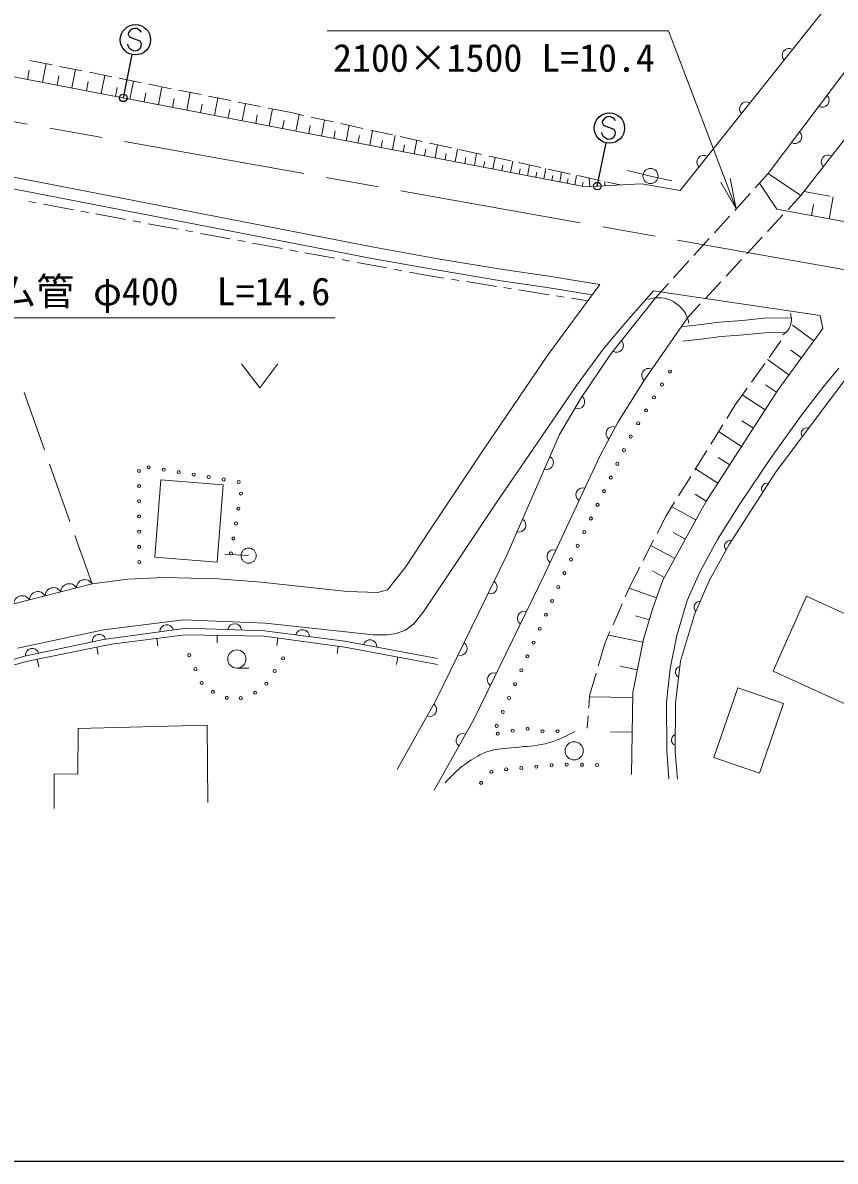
# Model space of a CAD drawing. Units: millimetres, scale not verified. Extents: x 40000 to 680000, y 20000 to 380000.
# Drawn here: x 483644 to 537161, y 205000 to 279972 of the extents above; entities that cross this region are included whole.
import ezdxf
from ezdxf.enums import TextEntityAlignment as Align

# ---------------------------------------------------------------- set-up
doc = ezdxf.new("R2010")
doc.units = ezdxf.units.MM
doc.header["$LTSCALE"] = 1000
doc.linetypes.add('CHAIN', pattern=[18.5, 12, -1.5, 3.5, -1.5])
for name, color, linetype, lineweight in [('M-BMK', 2, 'CHAIN', 13), ('M-STR-HTXT', 7, 'Continuous', 13), ('M-STR-STRC', 7, 'Continuous', 25), ('M-TTL-BAND', 7, 'Continuous', 25), ('M-WORK', 1, 'Continuous', 13), ('引出線', 7, 'Continuous', 13)]:
    doc.layers.add(name, color=color, linetype=linetype, lineweight=lineweight)
doc.styles.add('ＭＳ ゴシック', font='')
doc.styles.get('ＭＳ ゴシック').set_extended_font_data('MS Gothic')

# ---------------------------------------------------------------- blocks, each defined once
blk = doc.blocks.new('open_arrow')
at = {"color": 0, "linetype": 'Continuous', "lineweight": -2}
blk.add_lwpolyline([(7.5, 1.25), (0, 0), (7.5, -1.25)], dxfattribs=at)

msp = doc.modelspace()

# ---------------------------------------------------------------- linework, layer by layer
at = {"layer": 'M-BMK'}
msp.add_line((435701, 281886), (564237, 258989), dxfattribs=at)
at = {"layer": 'M-STR-STRC'}
for p, q in [((490608, 279339), (490592, 279226)), ((490592, 279226), (490677, 279043)), ((490736, 279478), (490608, 279339)), ((490677, 279043), (490828, 278970)), ((490867, 279571), (490736, 279478)), ((490828, 278970), (491361, 278781)), ((491033, 279604), (490867, 279571)), ((491149, 279588), (491033, 279604)), ((491293, 279515), (491149, 279588)), ((491403, 279441), (491293, 279515)), ((491438, 279329), (491403, 279441)), ((490594, 278451), (490555, 278561)), ((490678, 278273), (490594, 278451)), ((490781, 278200), (490678, 278273)), ((490928, 278125), (490781, 278200)), ((491340, 278232), (491215, 278136)), ((491411, 278381), (491340, 278232)), ((491361, 278781), (491441, 278609)), ((491441, 278609), (491411, 278381)), ((490269, 275027), (490848, 277877)), ((491048, 278108), (490928, 278125)), ((491215, 278136), (491048, 278108)), ((521958, 273663), (521829, 273524)), ((522089, 273756), (521958, 273663)), ((522255, 273789), (522089, 273756)), ((522371, 273773), (522255, 273789)), ((522515, 273701), (522371, 273773)), ((522625, 273626), (522515, 273701)), ((521829, 273524), (521813, 273411)), ((521813, 273411), (521899, 273228)), ((521899, 273228), (522050, 273155)), ((522050, 273155), (522582, 272967)), ((522582, 272967), (522662, 272794)), ((522659, 273514), (522625, 273626)), ((521816, 272636), (521777, 272746)), ((521900, 272458), (521816, 272636)), ((522003, 272385), (521900, 272458)), ((522149, 272310), (522003, 272385)), ((522269, 272293), (522149, 272310)), ((522437, 272321), (522269, 272293)), ((522562, 272417), (522437, 272321)), ((522633, 272567), (522562, 272417)), ((522662, 272794), (522633, 272567)), ((521490, 269212), (522069, 272062))]:
    msp.add_line(p, q, dxfattribs=at)
for centre, radius in [((491065, 278853), 1000), ((490269, 275027), 250), ((522287, 273038), 1000), ((521490, 269212), 250)]:
    msp.add_circle(centre, radius, dxfattribs=at)
at = {"layer": 'M-TTL-BAND'}
msp.add_line((40000, 205000), (579000, 205000), dxfattribs=at)
at = {"layer": 'M-WORK'}
for p, q in [((520710, 269168), (457949, 281247)), ((536879, 281376), (526950, 268932)), ((484109, 277496), (485580, 277201)), ((483957, 276242), (484075, 276856)), ((484941, 276052), (485177, 277282)), ((486070, 277103), (487541, 276809)), ((486885, 275678), (487119, 276893)), ((488031, 276711), (489502, 276417)), ((532740, 270041), (538114, 277190)), ((485913, 275865), (486030, 276473)), ((487846, 275493), (487962, 276094)), ((488807, 275308), (489039, 276509)), ((489992, 276319), (491463, 276024)), ((490707, 274942), (490936, 276130)), ((491953, 275926), (493424, 275632)), ((489757, 275125), (489872, 275719)), ((491646, 274762), (491759, 275349)), ((492585, 274581), (492811, 275755)), ((493914, 275534), (495385, 275240)), ((494442, 274224), (494665, 275384)), ((540336, 275582), (534897, 268592)), ((493513, 274402), (493625, 274982)), ((495359, 274047), (495469, 274620)), ((495876, 275142), (497346, 274847)), ((496276, 273871), (496497, 275017)), ((497837, 274749), (499308, 274455)), ((498090, 273522), (498308, 274655)), ((497183, 273696), (497292, 274263)), ((498986, 273349), (499094, 273909)), ((499798, 274357), (501323, 274052)), ((499882, 273177), (500098, 274297)), ((501323, 274052), (502144, 273872)), ((501639, 272838), (501850, 273936)), ((502632, 273764), (504097, 273443)), ((500761, 273008), (500866, 273556)), ((502482, 272676), (502583, 273203)), ((503325, 272514), (503528, 273568)), ((504586, 273336), (506051, 273014)), ((504944, 272202), (505139, 273214)), ((506539, 272907), (508004, 272585)), ((504134, 272358), (504232, 272864)), ((505721, 272053), (505815, 272539)), ((506498, 271903), (506685, 272875)), ((507244, 271760), (507334, 272226)), ((507991, 271616), (508170, 272549)), ((508493, 272478), (509958, 272156)), ((509424, 271340), (509596, 272236)), ((508707, 271478), (508793, 271926)), ((510111, 271208), (510194, 271638)), ((510446, 272049), (511911, 271728)), ((510799, 271075), (510965, 271935)), ((512120, 270821), (512279, 271647)), ((512400, 271620), (513865, 271299)), ((511460, 270948), (511539, 271361)), ((512754, 270699), (512831, 271095)), ((513389, 270577), (513541, 271370)), ((513997, 270460), (514071, 270840)), ((514353, 271192), (515818, 270870)), ((514606, 270343), (514753, 271104)), ((515776, 270118), (515916, 270848)), ((516306, 270763), (517772, 270441)), ((482372, 269926), (506769, 265187)), ((515191, 270230), (515261, 270596)), ((516337, 270010), (516404, 270360)), ((516898, 269902), (517033, 270603)), ((517437, 269798), (517502, 270135)), ((517976, 269694), (518105, 270368)), ((518260, 270334), (519725, 270012)), ((518493, 269595), (518555, 269918)), ((519011, 269495), (519135, 270142)), ((520004, 269304), (520124, 269925)), ((520213, 269905), (521679, 269583)), ((524992, 269881), (523482, 270244)), ((532740, 270041), (531886, 269099)), ((532740, 270041), (534897, 268592)), ((482229, 269190), (506632, 264449)), ((519507, 269399), (519567, 269710)), ((520495, 269209), (520548, 269483)), ((524407, 269376), (520710, 269168)), ((520991, 269184), (520959, 269741)), ((521490, 269212), (521482, 269351)), ((521989, 269240), (521974, 269519)), ((522167, 269476), (522988, 269296)), ((526950, 268932), (524407, 269376)), ((524992, 269881), (526390, 269564)), ((532173, 269416), (533319, 267687)), ((531550, 268729), (530543, 267618)), ((534052, 267683), (534897, 268592)), ((535107, 268862), (536795, 268558)), ((536767, 267054), (537035, 268515)), ((484036, 268199), (484528, 268108)), ((485019, 268017), (486986, 267653)), ((533319, 267687), (564774, 261908)), ((535598, 267269), (535732, 267999)), ((487478, 267562), (487969, 267471)), ((488461, 267380), (490427, 267015)), ((490919, 266924), (491411, 266833)), ((530207, 267247), (529199, 266136)), ((532691, 266218), (533712, 267317)), ((491902, 266742), (493869, 266378)), ((494360, 266287), (494852, 266196)), ((495344, 266105), (497310, 265740)), ((497802, 265649), (498294, 265558)), ((498785, 265467), (500752, 265103)), ((528863, 265766), (527856, 264654)), ((531329, 264753), (532350, 265852)), ((501243, 265012), (501735, 264920)), ((502227, 264829), (504193, 264465)), ((506769, 265187), (511126, 264411)), ((504685, 264374), (505176, 264283)), ((505668, 264192), (507635, 263828)), ((506632, 264449), (510999, 263672)), ((511126, 264411), (515282, 263722)), ((527520, 264284), (526513, 263173)), ((529967, 263288), (530989, 264387)), ((508126, 263736), (508618, 263645)), ((509110, 263554), (510304, 263333)), ((510304, 263333), (511384, 263162)), ((510999, 263672), (515166, 262980)), ((515282, 263722), (518288, 263281)), ((518288, 263281), (521659, 262745)), ((511878, 263083), (512372, 263005)), ((512865, 262926), (514841, 262613)), ((515166, 262980), (518175, 262540)), ((515335, 262534), (515828, 262456)), ((518175, 262540), (521159, 262065)), ((521659, 262745), (518260, 258125)), ((526177, 262802), (525323, 261861)), ((528606, 261823), (529627, 262922)), ((516322, 262378), (518297, 262064)), ((518791, 261986), (519285, 261907)), ((519779, 261829), (520859, 261658)), ((522339, 258115), (525323, 261861)), ((523429, 260332), (525181, 262320)), ((525181, 262320), (536161, 260686)), ((527420, 260548), (528265, 261457)), ((521878, 258475), (523429, 260332)), ((524600, 256460), (527420, 260548)), ((528184, 260081), (529540, 260258)), ((529540, 260258), (531061, 260373)), ((531061, 260373), (532448, 260508)), ((532448, 260508), (534274, 260543)), ((536161, 260686), (536340, 259844)), ((527001, 259940), (528184, 260081)), ((529637, 259313), (531143, 259426)), ((531143, 259426), (532503, 259559)), ((532503, 259559), (533919, 259586)), ((536340, 259844), (533384, 255784)), ((535751, 259035), (534343, 260060)), ((527113, 258997), (528302, 259138)), ((528302, 259138), (529637, 259313)), ((532804, 257936), (533585, 259030)), ((518260, 258125), (513980, 251834)), ((520116, 256081), (521878, 258475)), ((520385, 255204), (522339, 258115)), ((534931, 257909), (534227, 258421)), ((498049, 257521), (499249, 255921)), ((499249, 255921), (500449, 257521)), ((531641, 256308), (532513, 257529)), ((534111, 256782), (532709, 257803)), ((536343, 255944), (537406, 257231)), ((522873, 253691), (524600, 256460)), ((517856, 252768), (520116, 256081)), ((533384, 255784), (528644, 248430)), ((530569, 254807), (531351, 255901)), ((533302, 255656), (532573, 256125)), ((534936, 254130), (536343, 255944)), ((483728, 255617), (485070, 251849)), ((519006, 252849), (520385, 255204)), ((532550, 254489), (531038, 255464)), ((530016, 253919), (530569, 254807)), ((521648, 251435), (522873, 253691)), ((528960, 252220), (529752, 253494)), ((531770, 253280), (531015, 253767)), ((532934, 251347), (534936, 254130)), ((514849, 248383), (517856, 252768)), ((515521, 244901), (519006, 252849)), ((530991, 252071), (529475, 253048)), ((513980, 251834), (510418, 246501)), ((518062, 243724), (521648, 251435)), ((527904, 250522), (528696, 251796)), ((530209, 250858), (529451, 251346)), ((530902, 248314), (532934, 251347)), ((485406, 250907), (486748, 247139)), ((529427, 249645), (527950, 250597)), ((492732, 249865), (492337, 244771)), ((496850, 249545), (492732, 249865)), ((526847, 248824), (527639, 250097)), ((496454, 244451), (496850, 249545)), ((528666, 248463), (527927, 248939)), ((511690, 243633), (514849, 248383)), ((528644, 248430), (525801, 243259)), ((526030, 247511), (526583, 248399)), ((529416, 245952), (530902, 248314)), ((525426, 246338), (526030, 247511)), ((527986, 247232), (526400, 248104)), ((487083, 246197), (488212, 243027)), ((510418, 246501), (508847, 244113)), ((527288, 245963), (526495, 246400)), ((528212, 243748), (529416, 245952)), ((524509, 244560), (525196, 245894)), ((526590, 244695), (525023, 245557)), ((492337, 244771), (496454, 244451)), ((498522, 244881), (496959, 244974)), ((510867, 235384), (515521, 244901)), ((508847, 244113), (507673, 242632)), ((513349, 234084), (518062, 243724)), ((523675, 242943), (524280, 244116)), ((525900, 243441), (525117, 243872)), ((527399, 241934), (528212, 243748)), ((490561, 243321), (488212, 243027)), ((492961, 243448), (490561, 243321)), ((496511, 243346), (492961, 243448)), ((499345, 243129), (496511, 243346)), ((502179, 242835), (499345, 243129)), ((510011, 241150), (511690, 243633)), ((523331, 242163), (523675, 242943)), ((525801, 243259), (525169, 241478)), ((505026, 242516), (502179, 242835)), ((507009, 242458), (505026, 242516)), ((507673, 242632), (507009, 242458)), ((525391, 242106), (523588, 242746)), ((533079, 237277), (535263, 242216)), ((535263, 242216), (538661, 240663)), ((522525, 240332), (523130, 241705)), ((525169, 241478), (524537, 239381)), ((526727, 239620), (527399, 241934)), ((509398, 240384), (510011, 241150)), ((524919, 240650), (524003, 240926)), ((483286, 238787), (488955, 239993)), ((488955, 239993), (494240, 240644)), ((494240, 240644), (499602, 240433)), ((499602, 240433), (504926, 239859)), ((508236, 239746), (508849, 239963)), ((508849, 239963), (509398, 240384)), ((492475, 239432), (492537, 238936)), ((496459, 239630), (496450, 239130)), ((500451, 239452), (500385, 238956)), ((504926, 239859), (506730, 239669)), ((506730, 239669), (507623, 239656)), ((507623, 239656), (508236, 239746)), ((521980, 239094), (522324, 239875)), ((524495, 239180), (522223, 239646)), ((524537, 239381), (523819, 235877)), ((526289, 237446), (526727, 239620)), ((488518, 238858), (488619, 238368)), ((504416, 238924), (504350, 238428)), ((521547, 237611), (521980, 239094)), ((484600, 238054), (484700, 237564)), ((508351, 238209), (508258, 237717)), ((497744, 237473), (498544, 237473)), ((520975, 235647), (521407, 237131)), ((524123, 237362), (522987, 237595)), ((526039, 235226), (526289, 237446)), ((544243, 232164), (533079, 237277)), ((529165, 231597), (530750, 236177)), ((530750, 236177), (533760, 235136)), ((520920, 234834), (520975, 235647)), ((523813, 235537), (520970, 235582)), ((523819, 235877), (523732, 230476)), ((508300, 230794), (510867, 235384)), ((526070, 232052), (526039, 235226)), ((533760, 235136), (532176, 230556)), ((510744, 229427), (513349, 234084)), ((520831, 233521), (520886, 234335)), ((487260, 230503), (487286, 233491)), ((487286, 233491), (495788, 233708)), ((495788, 233708), (495827, 228614)), ((523777, 233263), (522355, 233286)), ((526195, 230175), (526070, 232052)), ((532176, 230556), (529165, 231597)), ((485703, 230490), (487260, 230503)), ((485703, 228231), (485703, 230490))]:
    msp.add_line(p, q, dxfattribs=at)
for points in [[(537897, 256597), (533260, 250419), (530164, 245618), (528867, 243226), (527897, 241006), (526975, 237925), (526631, 235158), (526615, 231952), (526771, 230154)], [(488212, 243027), (482012, 241447), (475961, 239647), (469947, 237828)], [(510952, 238114), (504862, 239244), (499557, 239933), (494425, 240105), (488967, 239359), (483758, 238267), (472406, 234875)], [(473052, 234799), (483876, 237906), (489486, 239056), (494350, 239669), (499540, 239573), (504864, 238864), (510973, 237715)]]:
    msp.add_lwpolyline(points, dxfattribs=at)
for centre, radius in [((524992, 269881), 500), ((526271, 257002), 100), ((525748, 256150), 100), ((525226, 255297), 100), ((524703, 254444), 100), ((524181, 253592), 100), ((523682, 252726), 100), ((523246, 251826), 100), ((491303, 250461), 100), ((491944, 250705), 100), ((492931, 250543), 100), ((493917, 250381), 100), ((522810, 250926), 100), ((494904, 250218), 100), ((495891, 250056), 100), ((496878, 249894), 100), ((497864, 249731), 100), ((522374, 250026), 100), ((491305, 249461), 100), ((498014, 248969), 100), ((521938, 249126), 100), ((491307, 248461), 100), ((521502, 248226), 100), ((491308, 247461), 100), ((497850, 247983), 100), ((521066, 247326), 100), ((497686, 246996), 100), ((491310, 246461), 100), ((497522, 246010), 100), ((520630, 246426), 100), ((491312, 245461), 100), ((498522, 244881), 500), ((520194, 245526), 100), ((491314, 244461), 100), ((497359, 245023), 100), ((519758, 244626), 100), ((519322, 243727), 100), ((518916, 242813), 100), ((518510, 241899), 100), ((518104, 240985), 100), ((517699, 240071), 100), ((517293, 239157), 100), ((494614, 238326), 100), ((497744, 238073), 600), ((500793, 238113), 100), ((516887, 238243), 100), ((495021, 237412), 100), ((500237, 237282), 100), ((516481, 237329), 100), ((495428, 236499), 100), ((499682, 236450), 100), ((516075, 236415), 100), ((496165, 235917), 100), ((497081, 235516), 100), ((498008, 235501), 100), ((498946, 235847), 100), ((515670, 235501), 100), ((515264, 234587), 100), ((514858, 233673), 100), ((514935, 233150), 100), ((515914, 233357), 100), ((516894, 233482), 100), ((517879, 233312), 100), ((518866, 233311), 100), ((519963, 232029), 600), ((516481, 230895), 100), ((517477, 230986), 100), ((518473, 231076), 100), ((519471, 231118), 100), ((520471, 231104), 100), ((521471, 231089), 100), ((514519, 230653), 100), ((515485, 230805), 100), ((513839, 229920), 100)]:
    msp.add_circle(centre, radius, dxfattribs=at)
for centre, radius, start, end in [((534114, 277826), 453, 58.14666, 224.68082), ((536303, 274869), 453, 239.7976, 46.33176), ((531308, 274308), 453, 58.14666, 224.68082), ((534500, 272471), 453, 239.7976, 46.33176), ((528501, 270791), 453, 58.14666, 224.68082), ((536693, 270814), 453, 58.84707, 225.38123), ((525502, 259814), 2054, 10.59906, 109.56252), ((533099, 260435), 1181, 301.13924, 19.80363), ((522754, 258722), 453, 238.18246, 44.71661), ((524867, 256754), 453, 62.1295, 228.66366), ((520208, 255006), 453, 246.38967, 52.92383), ((522518, 252925), 453, 68.21343, 234.74759), ((535292, 252926), 370, 72.0372, 214.18791), ((518142, 251010), 453, 253.05287, 59.58702), ((520526, 248896), 453, 71.79504, 238.32919), ((532670, 249282), 370, 76.10461, 218.25532), ((516334, 246889), 453, 253.05287, 59.58702), ((518628, 244816), 453, 71.79504, 238.32919), ((530240, 245505), 370, 80.44554, 222.59625), ((486701, 242481), 555, 30.53991, 178.0525), ((487734, 242745), 555, 30.53991, 178.0525), ((514440, 242811), 453, 250.67736, 57.21152), ((483601, 241691), 555, 30.53991, 178.0525), ((484634, 241955), 555, 30.53991, 178.0525), ((485667, 242218), 555, 30.53991, 178.0525), ((528240, 241490), 370, 85.33761, 227.48833), ((516673, 240762), 453, 70.67736, 237.21152), ((493123, 239874), 453, 14.525, 181.05916), ((497600, 239946), 453, 4.80953, 171.34369), ((502072, 239553), 453, 359.32804, 165.8622), ((488672, 239242), 453, 18.56849, 185.10265), ((506518, 238882), 453, 356.22209, 162.75625), ((484267, 238319), 453, 18.56849, 185.10265), ((512463, 238768), 453, 250.67736, 57.21152), ((514696, 236719), 453, 70.67736, 237.21152), ((527007, 237213), 370, 101.83947, 243.99018), ((510451, 234747), 453, 247.51282, 54.04697), ((512643, 232713), 453, 67.51282, 234.04697), ((526739, 232743), 370, 108.64516, 250.79587)]:
    msp.add_arc(centre, radius, start, end, dxfattribs=at)
msp.add_open_spline([(511468, 229916), (512111, 230591), (512324, 230851), (512995, 231292), (513470, 231604), (513740, 231795), (514277, 231980), (514949, 232211), (515372, 232150), (516075, 232245), (516850, 232351), (517304, 232300), (518061, 232496), (518854, 232700), (519160, 232862), (520000, 233293)], degree=3, knots=[0, 0, 0, 0, 1, 1, 1, 2, 2, 2, 3, 3, 3, 4, 4, 4, 5, 5, 5, 5], dxfattribs=at)
at = {"layer": '引出線'}
for points in [[(530639, 267724), (526186, 279445), (503686, 279445)], [(463188, 275875), (474214, 260533), (504214, 260533)]]:
    msp.add_lwpolyline(points, dxfattribs=at)

# ---------------------------------------------------------------- block references
at = {"layer": '引出線', "xscale": 267, "yscale": 267, "rotation": 110.8}
msp.add_blockref('open_arrow', (530639, 267724), dxfattribs=at)

# ---------------------------------------------------------------- texts
at = {"layer": 'M-STR-HTXT', "style": 'ＭＳ ゴシック'}
msp.add_text('2100×1500 L=10.4', height=1833, dxfattribs=at).set_placement((514681, 277663), align=Align.MIDDLE_CENTER)
at = {"layer": '引出線', "style": 'ＭＳ ゴシック'}
msp.add_text('ヒューム管 φ400\u3000L=14.6', height=1833, dxfattribs=at).set_placement((489214, 262283), align=Align.MIDDLE_CENTER)

doc.saveas('drawing.dxf')
